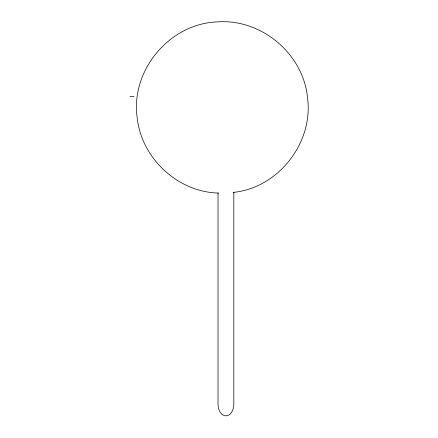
<?xml version="1.0" encoding="UTF-8"?>
<svg xmlns="http://www.w3.org/2000/svg" width="438" height="438" viewBox="0 0 438 438"><rect width="100%" height="100%" fill="white"/><g stroke="black" fill="none" stroke-linecap="round" stroke-linejoin="round"><path stroke-width="0.66" d="M233.284 192.397C278.667 187.907 313.887 142.24 307.465 97.209C303.019 53.551 261.152 18.544 217.396 21.9C169.594 23.51 130.316 70.48 137.198 117.811C141.49 158.266 177.784 192.118 218.518 193.076M129.916 96.568L133.995 96.568M233.81 192.266L233.81 403.732C233.629 419.828 218.201 419.828 218.025 403.732L218.025 192.95"/></g></svg>
